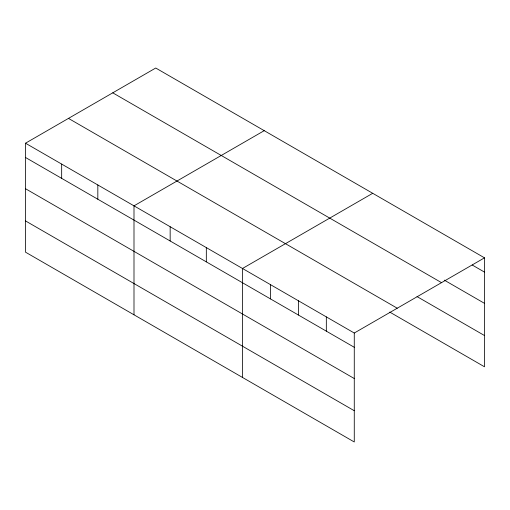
<?xml version="1.0" encoding="UTF-8"?>
<svg xmlns="http://www.w3.org/2000/svg" width="510" height="510" viewBox="0 0 510 510"><rect width="100%" height="100%" fill="white"/><g stroke="black" fill="none" stroke-linecap="round" stroke-linejoin="round"><path stroke-width="0.76" d="M354.272 378.535L354.272 333.024L25.5 143.208L25.5 252.163L354.272 441.979L354.272 378.535L25.5 188.719M389.755 312.094L484.5 366.792L484.5 257.837L155.728 68.021L25.5 143.208M264.225 130.662L133.996 205.849L133.996 314.804M372.714 193.296L242.492 268.483L242.492 377.445M354.272 333.024L484.5 257.837M472.228 265.015L484.5 272.104M444.286 280.13L484.5 303.348M112.755 92.833L441.526 282.648M417.021 296.584L484.5 335.542M68.474 118.396L397.245 308.212M25.5 157.475L354.272 347.284M25.5 220.913L354.272 410.728M326.33 316.888L326.33 331.156M298.382 300.753L298.382 315.021M270.434 284.618L270.434 298.885M206.327 247.605L206.327 261.872M170.161 226.727L170.161 240.988M97.831 184.964L97.831 199.231M61.665 164.086L61.665 178.353"/></g></svg>
